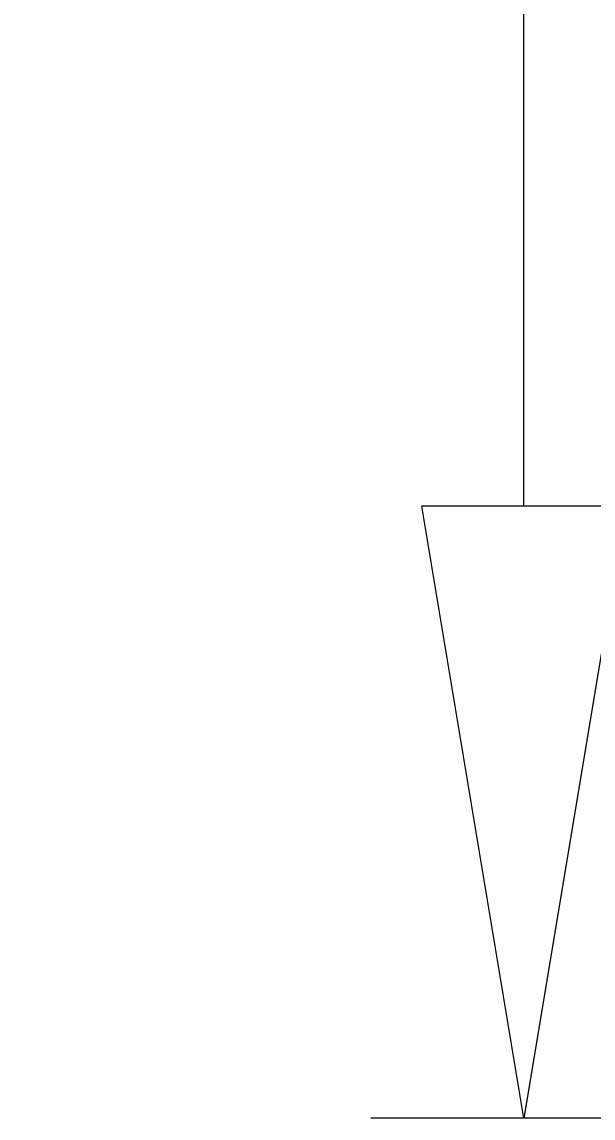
# Model space of a CAD drawing. Header units: millimetres. Extents: x 4688 to 5146, y 1130 to 1448.
# Drawn here: x 4745.785 to 4747.652, y 1234.298 to 1237.881 of the extents above; entities that cross this region are included whole.
import ezdxf

# ---------------------------------------------------------------- set-up
doc = ezdxf.new("R2010")
doc.units = ezdxf.units.MM
doc.header["$MEASUREMENT"] = 0
doc.layers.get('0').update_dxf_attribs({"linetype": 'CONTINUOUS'})
doc.layers.get('Defpoints').update_dxf_attribs({"linetype": 'CONTINUOUS'})
doc.layers.add('dim', color=82, linetype='CONTINUOUS', lineweight=9)
doc.styles.add('ROMAND', font='romand.shx', dxfattribs={"width": 0.75, "bigfont": 'gbcbig.shx'})
doc.dimstyles.new('YanXiu', dxfattribs={"dimtxt": 2.5, "dimasz": 2.2, "dimexe": 1, "dimexo": 0, "dimgap": 0.66, "dimtad": 0, "dimzin": 0, "dimdsep": 46, "dimtxsty": 'ROMAND', "dimblk": 'CLOSEDBLANK', "dimcen": 0, "dimclrd": 3, "dimclre": 3, "dimclrt": 7, "dimadec": 0, "dimazin": 0, "dimtfac": 1, "dimtdec": 4, "dimtofl": 0, "dimtmove": 0, "dimatfit": 3, "dimldrblk": 'CLOSEDBLANK', "dimfxl": 0, "dimtolj": 1, "dimtzin": 0, "dimlwd": 0, "dimlwe": 0, "dimarcsym": 0})

# ---------------------------------------------------------------- blocks, each defined once
blk = doc.blocks.new('_ClosedBlank')
at = {"color": 0, "linetype": 'ByBlock', "lineweight": -2}
for p, q in [((-1, 0.1667), (0, 0)), ((-1, 0.1667), (-1, -0.1667)), ((0, 0), (-1, -0.1667))]:
    blk.add_line(p, q, dxfattribs=at)
blk = doc.blocks.new('*D7')
at = {"layer": 'Defpoints', "color": 0}
for p in [(4747.4251, 1394.2989), (4786.4384, 1394.2989), (4786.4384, 1234.2981)]:
    blk.add_point(p, dxfattribs=at)
at = {"layer": 'dim', "color": 3, "lineweight": 5}
for p, q in [((4786.4384, 1394.2989), (4746.9254, 1394.2989)), ((4747.4251, 1392.2989), (4747.4251, 1317.0304)), ((4747.4251, 1236.2981), (4747.4251, 1311.5666)), ((4786.4384, 1234.2981), (4746.9254, 1234.2981))]:
    blk.add_line(p, q, dxfattribs=at)
at = {"layer": 'dim', "color": 3, "lineweight": 5, "xscale": 2, "yscale": 2, "zscale": 2}
for p, rotation in [((4747.4251, 1394.2989), 90), ((4747.4251, 1234.2981), 270)]:
    blk.add_blockref('_ClosedBlank', p, dxfattribs=dict(at, rotation=rotation))
at = {"layer": 'dim', "color": 7, "insert": (4747.4251, 1314.2985), "char_height": 2.5, "attachment_point": 5, "rotation": 90, "style": 'ROMAND'}
blk.add_mtext('160', dxfattribs=at)

msp = doc.modelspace()

# ---------------------------------------------------------------- dimensions: what is measured, and where the dimension line sits
at = {"layer": 'dim'}
dim = msp.add_linear_dim(base=(4747.42513301, 1394.29887214), p1=(4786.43843863, 1234.29808808), p2=(4786.43843862, 1394.29887214), dimstyle='YanXiu', override={"dimtxt": 2.5, "dimasz": 2, "dimexe": 0.49975, "dimgap": 0.49975}, dxfattribs=at)
dim.commit()
dim.dimension.update_dxf_attribs({"geometry": '*D7', "text_midpoint": (4747.42513301, 1314.29848011), "dimtype": 160})

doc.saveas('drawing.dxf')
